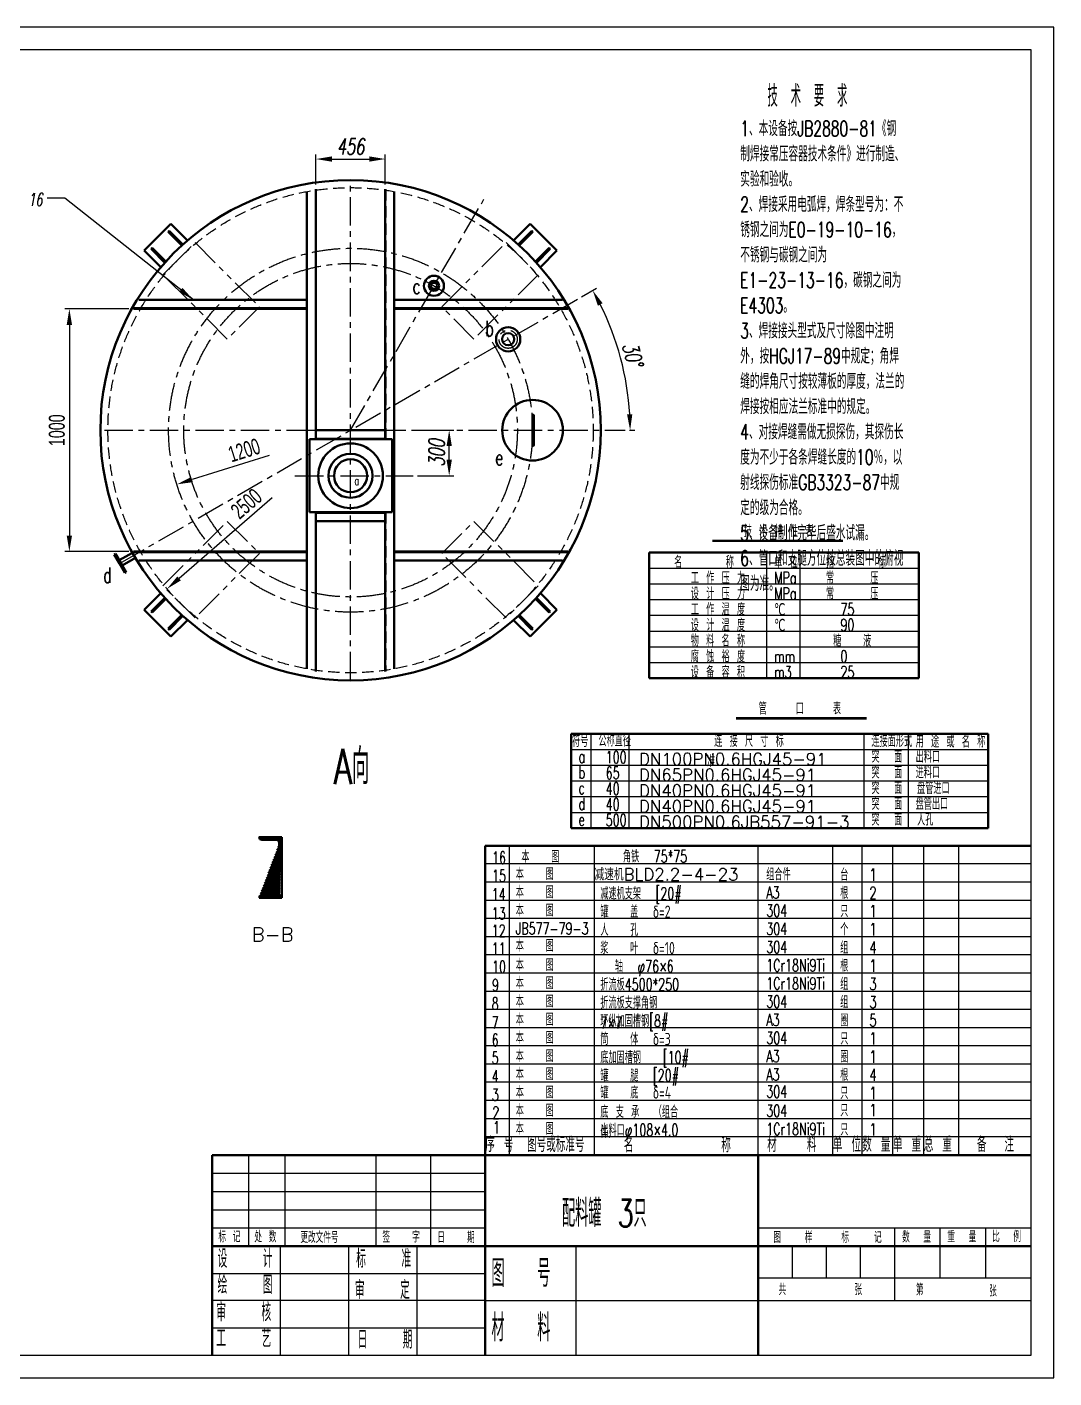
# Model space of a CAD drawing. Header units: inches. Extents: x 13472 to 26072, y 16 to 8926.
# Drawn here: x 19301 to 26072, y 16 to 8926 of the extents above; entities that cross this region are included whole.
import ezdxf

# ---------------------------------------------------------------- set-up
doc = ezdxf.new("R2010")
doc.units = ezdxf.units.IN
doc.header["$LTSCALE"] = 150
doc.header["$MEASUREMENT"] = 0
for name, pattern in [('CENTER', [2, 1.25, -0.25, 0.25, -0.25]), ('DASHED', [0.75, 0.5, -0.25]), ('PHANTOM', [2.5, 1.25, -0.25, 0.25, -0.25, 0.25, -0.25])]:
    doc.linetypes.add(name, pattern=pattern)
for name, color, linetype in [('双点线', 6, 'PHANTOM'), ('点划线', 1, 'CENTER'), ('细实线', 5, 'Continuous'), ('虚线', 4, 'DASHED')]:
    doc.layers.add(name, color=color, linetype=linetype)
doc.layers.add('粗实线', color=3, linetype='Continuous', lineweight=50)
doc.styles.add('DIM', font='italicc.shx', dxfattribs={"width": 0.67})
doc.styles.add('HZ', font='txt.shx', dxfattribs={"bigfont": 'hztxt.shx'})
doc.styles.add('汉字', font='txt.shx', dxfattribs={"width": 0.67, "bigfont": 'gbcbig.shx'})
doc.dimstyles.new('机械', dxfattribs={"dimtxt": 3.5, "dimasz": 3.5, "dimexe": 1, "dimexo": 1, "dimgap": 1, "dimtad": 1, "dimtoh": 1, "dimdec": 0, "dimzin": 0, "dimdsep": 46, "dimtxsty": 'DIM', "dimcen": -3.5, "dimadec": 0, "dimazin": 0, "dimtp": 0.05, "dimtm": 0.05, "dimtfac": 1, "dimtdec": 0, "dimtofl": 0, "dimtmove": 0, "dimatfit": 3, "dimfxl": 0, "dimtolj": 1, "dimtzin": 0, "dimarcsym": 0})

# ---------------------------------------------------------------- blocks, each defined once
blk = doc.blocks.new('*D3')
at = {"layer": 'Defpoints', "color": 0}
for p in [(20002.5, 7066.5), (19579.9, 5466.5), (20002.5, 5466.5)]:
    blk.add_point(p, dxfattribs=at)
at = {"layer": '细实线', "color": 0, "lineweight": -2}
for p, q in [((19972.5, 7066.5), (19549.9, 7066.5)), ((19579.9, 6961.5), (19579.9, 5571.5)), ((19972.5, 5466.5), (19549.9, 5466.5))]:
    blk.add_line(p, q, dxfattribs=at)
at = {"layer": '细实线', "color": 0}
for points in [[(19562.4, 6961.5), (19597.4, 6961.5), (19579.9, 7066.5)], [(19562.4, 5571.5), (19597.4, 5571.5), (19579.9, 5466.5)]]:
    blk.add_solid(points, dxfattribs=at)
at = {"layer": '细实线', "color": 0, "insert": (19497.4, 6266.5), "char_height": 105, "attachment_point": 5, "rotation": 90, "style": 'DIM'}
blk.add_mtext('\\A1;{\\f??|b0|i0|c0|p54;1000}', dxfattribs=at)
blk = doc.blocks.new('*D13')
at = {"layer": 'Defpoints', "color": 0}
for p in [(22644.6, 7312.9), (20223.8, 5220.1)]:
    blk.add_point(p, dxfattribs=at)
at = {"layer": '细实线', "color": 0, "lineweight": -2}
blk.add_line((20917.8, 5820.1), (20303.2, 5288.8), dxfattribs=at)
at = {"layer": '细实线', "color": 0}
blk.add_solid([(20291.8, 5302), (20314.7, 5275.5), (20223.8, 5220.1)], dxfattribs=at)
at = {"layer": '细实线', "color": 0, "insert": (20747.4, 5781.8), "char_height": 105, "attachment_point": 5, "rotation": 40.84481, "style": 'DIM'}
blk.add_mtext('\\A1;{\\f??|b0|i0|c0|p54;2500}', dxfattribs=at)
blk = doc.blocks.new('*D15')
at = {"layer": 'Defpoints', "color": 0}
for p in [(22579.8, 6623.5), (20288.5, 5909.5)]:
    blk.add_point(p, dxfattribs=at)
at = {"layer": '细实线', "color": 0, "lineweight": -2}
blk.add_line((20897.8, 6099.4), (20388.8, 5940.7), dxfattribs=at)
at = {"layer": '细实线', "color": 0}
blk.add_solid([(20383.6, 5957.5), (20394, 5924), (20288.5, 5909.5)], dxfattribs=at)
at = {"layer": '细实线', "color": 0, "insert": (20732.6, 6134.3), "char_height": 105, "attachment_point": 5, "rotation": 17.30825, "style": 'DIM'}
blk.add_mtext('\\A1;{\\f??|b0|i0|c0|p54;1200}', dxfattribs=at)
blk = doc.blocks.new('*D14')
at = {"layer": 'Defpoints', "color": 0, "lineweight": 0}
for p in [(22931.7, 7131.1), (23249.7, 6586.6), (19810.9, 6266.5), (21434.2, 6266.5), (23244.2, 6266.5)]:
    blk.add_point(p, dxfattribs=at)
at = {"layer": '细实线', "color": 0, "lineweight": -2}
for p, q in [((22957.7, 7146.1), (23056.7, 7203.3)), ((23274.2, 6266.5), (23307.7, 6266.5))]:
    blk.add_line(p, q, dxfattribs=at)
blk.add_arc((21434.2, 6266.5), 1843.5, 3.26376, 26.73624, dxfattribs=at)
at = {"layer": '细实线', "color": 0, "lineweight": 0}
for points in [[(23065.2, 7087.6), (23096, 7104.2), (23030.7, 7188.3)], [(23292.2, 6372), (23257.2, 6371), (23277.7, 6266.5)]]:
    blk.add_solid(points, dxfattribs=at)
at = {"layer": '细实线', "color": 0, "insert": (23294.6, 6765), "char_height": 105, "attachment_point": 5, "rotation": 285, "style": 'DIM'}
blk.add_mtext('\\A1;30°', dxfattribs=at)
blk = doc.blocks.new('*D16')
at = {"layer": 'Defpoints', "color": 0, "lineweight": 0}
for p in [(21662.2, 8055), (21206.2, 7857), (21662.2, 7857)]:
    blk.add_point(p, dxfattribs=at)
at = {"layer": '细实线', "color": 0, "lineweight": -2}
for p, q in [((21206.2, 7887), (21206.2, 8085)), ((21311.2, 8055), (21557.2, 8055)), ((21662.2, 7887), (21662.2, 8085))]:
    blk.add_line(p, q, dxfattribs=at)
at = {"layer": '细实线', "color": 0, "lineweight": 0}
for points in [[(21311.2, 8072.5), (21311.2, 8037.5), (21206.2, 8055)], [(21557.2, 8072.5), (21557.2, 8037.5), (21662.2, 8055)]]:
    blk.add_solid(points, dxfattribs=at)
at = {"layer": '细实线', "color": 0, "insert": (21434.2, 8137.5), "char_height": 105, "attachment_point": 5, "style": 'DIM'}
blk.add_mtext('\\A1;456', dxfattribs=at)
blk = doc.blocks.new('*D31')
at = {"color": 0, "lineweight": -2}
for p, q in [((21876.1, 6266.5), (22114.5, 6266.5)), ((22084.5, 6071.5), (22084.5, 6161.5)), ((21876.1, 5966.5), (22114.5, 5966.5))]:
    blk.add_line(p, q, dxfattribs=at)
at = {"color": 0}
for points in [[(22067, 6161.5), (22102, 6161.5), (22084.5, 6266.5)], [(22067, 6071.5), (22102, 6071.5), (22084.5, 5966.5)]]:
    blk.add_solid(points, dxfattribs=at)
at = {"layer": 'Defpoints', "color": 0}
for p in [(21846.1, 6266.5), (22084.5, 6266.5), (21846.1, 5966.5)]:
    blk.add_point(p, dxfattribs=at)
at = {"color": 0, "insert": (22002, 6116.5), "char_height": 105, "attachment_point": 5, "rotation": 90, "style": 'DIM'}
blk.add_mtext('\\A1;300', dxfattribs=at)

msp = doc.modelspace()

# ---------------------------------------------------------------- hatches: boundary and pattern name
at = {"layer": '粗实线'}
h = msp.add_hatch(dxfattribs=at)
h.set_pattern_fill('ANSI31', color=0, scale=60, style=0)
h.set_pattern_definition([(45, (6256.97, -3155.0266), (-5.303301, 5.303301), [])])
edge = h.paths.add_edge_path()
edge.add_arc((20849.2, 3583), 18, 180, 270)
edge.add_line((20831.2, 3583), (20981.2, 3583))
edge.add_arc((20945.2, 3547), 18, 0, 90)
edge.add_line((20945.2, 3565), (20849.2, 3565))
edge.add_line((20981.2, 3583), (20981.2, 3183))
edge.add_line((20963.2, 3219), (20963.2, 3547))
edge.add_line((20981.2, 3183), (20831.2, 3183))
edge.add_line((20849.2, 3201), (20945.2, 3201))
edge.add_arc((20849.2, 3183), 18, 90, 180)

# ---------------------------------------------------------------- linework, layer by layer
for points in [[(13472.5, 15.8), (26072.5, 15.8), (26072.5, 8925.8), (13472.5, 8925.8)], [(14222.5, 165.8), (25922.5, 165.8), (25922.5, 8775.8), (14222.5, 8775.8)]]:
    msp.add_lwpolyline(points, close=True)
at = {"layer": '双点线', "color": 4}
for points in [[(20408.8, 7503.8), (20833, 7079.6), (20621.1, 6867.7), (20196.9, 7291.9)], [(22671.5, 7291.9), (22247.3, 6867.7), (22035.4, 7079.6), (22459.6, 7503.8)], [(20196.9, 5241.1), (20621.1, 5665.3), (20833, 5453.4), (20408.8, 5029.2)], [(22459.6, 5029.2), (22035.4, 5453.4), (22247.3, 5665.3), (22671.5, 5241.1)]]:
    msp.add_lwpolyline(points, close=True, dxfattribs=at)
at = {"layer": '点划线'}
for p, q in [((21434.2, 4616.5), (21434.2, 7916.5)), ((21434.2, 6266.5), (22313.8, 7790)), ((19910, 5386.5), (22931.7, 7131.1)), ((19810.9, 6266.5), (23244.2, 6266.5)), ((21067.4, 5966.5), (21846.1, 5966.5))]:
    msp.add_line(p, q, dxfattribs=at)
for centre, radius in [((21434.2, 6266.5), 1200), ((22473.4, 6866.5), 60)]:
    msp.add_circle(centre, radius, dxfattribs=at)
at = {"layer": '点划线', "color": 0}
msp.add_circle((21434.2, 6266.5), 1100, dxfattribs=at)
at = {"layer": '粗实线', "color": 0}
for p, q in [((21206.2, 7857), (21206.2, 6206.5)), ((21662.2, 7857), (21662.2, 6206.5)), ((21146.2, 7840.7), (21146.2, 4692.4)), ((21722.2, 7840.7), (21722.2, 4692.4)), ((20249.8, 7627.7), (20073, 7450.9)), ((20238.6, 7582.3), (20231.5, 7575.2)), ((20231.5, 7575.2), (20321.7, 7485.1)), ((20329.1, 7491.8), (20238.6, 7582.3)), ((20359.2, 7518.3), (20249.8, 7627.7)), ((22618.6, 7627.7), (22509.2, 7518.3)), ((22539.3, 7491.8), (22630, 7582.2)), ((22637, 7575.2), (22546.7, 7485.1)), ((22795.4, 7450.9), (22618.6, 7627.7)), ((22630, 7582.2), (22637, 7575.2)), ((20073, 7450.9), (20182.4, 7341.5)), ((20118.5, 7462.3), (20125.5, 7469.4)), ((20208.9, 7371.6), (20118.5, 7462.3)), ((20125.5, 7469.4), (20215.7, 7379)), ((22742.9, 7469.2), (22652.7, 7379)), ((22659.4, 7371.6), (22750, 7462.1)), ((22685.9, 7341.5), (22795.4, 7450.9)), ((22750, 7462.1), (22742.9, 7469.2)), ((21146.2, 7066.5), (20002.5, 7066.5)), ((21146.2, 7070.5), (20004.8, 7070.5)), ((21146.2, 7126.5), (20037.8, 7126.5)), ((21722.2, 7126.5), (22830.6, 7126.5)), ((21722.2, 7070.5), (22863.6, 7070.5)), ((21722.2, 7066.5), (22865.8, 7066.5)), ((22634.2, 6266.5), (22634.2, 6365.6)), ((22642.2, 6365.6), (22642.2, 6266.5)), ((21436, 6266.5), (21208, 6266.5)), ((21436, 6266.5), (21664, 6266.5)), ((22634.2, 6266.5), (22634.2, 6167.4)), ((22642.2, 6167.4), (22642.2, 6266.5)), ((21709, 6206.5), (21163, 6206.5)), ((21163, 6206.5), (21163, 5966.5)), ((21436, 6210.5), (21208, 6210.5)), ((21436, 6206.5), (21208, 6206.5)), ((21436, 6210.5), (21664, 6210.5)), ((21436, 6206.5), (21664, 6206.5)), ((21709, 5726.5), (21709, 6206.5)), ((21163, 5966.5), (21163, 5726.5)), ((21709, 5726.5), (21163, 5726.5)), ((21206.2, 5726.5), (21206.2, 4676)), ((21436, 5726.5), (21208, 5726.5)), ((21436, 5722.5), (21208, 5722.5)), ((21436, 5726.5), (21664, 5726.5)), ((21436, 5722.5), (21664, 5722.5)), ((21662.2, 5726.5), (21662.2, 4676)), ((21436, 5666.5), (21208, 5666.5)), ((21436, 5666.5), (21664, 5666.5)), ((19883.6, 5452.1), (19875, 5447.1)), ((19875, 5447.1), (19910, 5386.5)), ((19918.6, 5391.5), (19883.6, 5452.1)), ((19995.2, 5458.8), (19908.6, 5408.8)), ((21146.2, 5466.5), (20002.5, 5466.5)), ((21146.2, 5462.5), (20004.8, 5462.5)), ((21722.2, 5466.5), (22865.8, 5466.5)), ((21722.2, 5462.5), (22863.6, 5462.5)), ((19945, 5325.9), (19910, 5386.5)), ((19918.6, 5391.5), (19953.6, 5330.9)), ((20015.2, 5424.2), (19928.6, 5374.2)), ((21146.2, 5406.5), (20037.8, 5406.5)), ((21722.2, 5406.5), (22830.6, 5406.5)), ((19953.6, 5330.9), (19945, 5325.9)), ((20182.4, 5191.5), (20073, 5082.1)), ((22795.4, 5082.1), (22685.9, 5191.5)), ((20073, 5082.1), (20249.8, 4905.3)), ((20208.9, 5161.4), (20118.4, 5070.9)), ((20125.5, 5063.8), (20215.7, 5154)), ((22618.6, 4905.3), (22795.4, 5082.1)), ((22742.8, 5063.7), (22652.7, 5154)), ((22659.4, 5161.4), (22749.9, 5070.7)), ((20118.4, 5070.9), (20125.5, 5063.8)), ((20231.3, 4957.9), (20321.7, 5048)), ((20329.1, 5041.3), (20238.4, 4950.8)), ((20249.8, 4905.3), (20359.2, 5014.8)), ((22509.2, 5014.8), (22618.6, 4905.3)), ((22539.3, 5041.3), (22629.8, 4950.8)), ((22636.9, 4957.8), (22546.7, 5048)), ((22749.9, 5070.7), (22742.8, 5063.7)), ((20238.4, 4950.8), (20231.3, 4957.9)), ((22629.8, 4950.8), (22636.9, 4957.8)), ((20831.2, 3583), (20981.2, 3583)), ((20831.2, 3583), (20831.2, 3583)), ((20831.2, 3583), (20831.2, 3583)), ((20945.2, 3565), (20849.2, 3565)), ((20981.2, 3583), (20981.2, 3183)), ((20963.2, 3219), (20963.2, 3547)), ((20981.2, 3183), (20831.2, 3183)), ((20831.2, 3183), (20831.2, 3183)), ((20831.2, 3183), (20831.2, 3183)), ((20849.2, 3201), (20945.2, 3201))]:
    msp.add_line(p, q, dxfattribs=at)
at = {"layer": '粗实线'}
for p, q in [((23820, 5536.9), (24680.3, 5536.9)), ((23820, 5536), (24680.3, 5536)), ((23403.7, 5460.4), (25180.5, 5460.4)), ((23403.7, 4631), (23403.7, 5460.4)), ((25180.5, 4631), (25180.5, 5460.4)), ((23403.7, 4631), (25180.5, 4631)), ((23976, 4366.8), (24836.4, 4366.8)), ((23976, 4365.9), (24836.4, 4365.9)), ((22889.9, 4264.7), (25639.4, 4264.7)), ((22889.9, 3642.6), (22889.9, 4264.7)), ((25639.4, 4264.7), (25639.4, 3642.6)), ((22889.9, 3642.6), (25639.4, 3642.6)), ((25922.5, 3525.8), (22322.5, 3525.8)), ((22322.5, 1485.8), (22322.5, 3525.8)), ((20522.5, 1485.8), (25922.5, 1485.8)), ((20522.5, 1485.8), (20522.5, 165.8)), ((25922.5, 1485.8), (22322.5, 1485.8)), ((22322.5, 165.8), (22322.5, 1485.8)), ((24122.5, 165.8), (24122.5, 1485.8)), ((20522.5, 885.8), (22322.5, 885.8)), ((22322.5, 885.8), (24122.5, 885.8)), ((24122.5, 885.8), (25922.5, 885.8))]:
    msp.add_line(p, q, dxfattribs=at)
at = {"layer": '粗实线', "color": 0}
for centre, radius in [((21434.2, 6266.5), 1650), ((21984.2, 7219.1), 66), ((21984.2, 7219.1), 33.2), ((21984.2, 7219.1), 20), ((22473.4, 6866.5), 80), ((22473.4, 6866.5), 40), ((22634.2, 6266.5), 200), ((21434.2, 5966.5), 213.2), ((21434.2, 5966.5), 145.3), ((21434.2, 5966.5), 109.1)]:
    msp.add_circle(centre, radius, dxfattribs=at)
for centre, radius, start, end in [((22638.2, 6365.6), 4, 0, 180), ((22638.2, 6167.4), 4, 180, 0), ((20849.2, 3583), 18, 180, 270), ((20945.2, 3547), 18, 0, 90), ((20945.2, 3219), 18, 270, 0), ((20849.2, 3183), 18, 90, 180)]:
    msp.add_arc(centre, radius, start, end, dxfattribs=at)
at = {"layer": '细实线'}
for p, q in [((24179.6, 4631), (24179.6, 5460.4)), ((24398.5, 4631), (24398.5, 5460.4)), ((23403.7, 5356.7), (25180.5, 5356.7)), ((23403.7, 5253), (25180.5, 5253)), ((23403.7, 5149.4), (25180.5, 5149.4)), ((23403.7, 5045.7), (25180.5, 5045.7)), ((23403.7, 4942), (25180.5, 4942)), ((23403.7, 4838.3), (25180.5, 4838.3)), ((23403.7, 4734.6), (25180.5, 4734.6)), ((23020.8, 3642.6), (23020.8, 4264.7)), ((23270.6, 3642.6), (23270.6, 4264.7)), ((24821.1, 3642.6), (24821.1, 4264.7)), ((25112.6, 3642.6), (25112.6, 4264.7)), ((22889.9, 4161), (25639.4, 4161)), ((22889.9, 4057.3), (25639.4, 4057.3)), ((22889.9, 3953.6), (25639.4, 3953.6)), ((22889.9, 3850), (25639.4, 3850)), ((22889.9, 3746.3), (25639.4, 3746.3)), ((22482.5, 1485.8), (22482.5, 3525.8)), ((23042.5, 1485.8), (23042.5, 3525.8)), ((24122.5, 1485.8), (24122.5, 3525.8)), ((24614.8, 1485.8), (24614.8, 3525.8)), ((24808.1, 1485.8), (24808.1, 3525.8)), ((25011, 1485.8), (25011, 3525.8)), ((25213.9, 1485.8), (25213.9, 3525.8)), ((25445.8, 1485.8), (25445.8, 3525.8)), ((25922.5, 3405.8), (22322.5, 3405.8)), ((25922.5, 3285.8), (22322.5, 3285.8)), ((25922.5, 3165.8), (22322.5, 3165.8)), ((25922.5, 3045.8), (22322.5, 3045.8)), ((25922.5, 2925.8), (22322.5, 2925.8)), ((25922.5, 2805.8), (22322.5, 2805.8)), ((25922.5, 2685.8), (22322.5, 2685.8)), ((25922.5, 2565.8), (22322.5, 2565.8)), ((25922.5, 2445.8), (22322.5, 2445.8)), ((25922.5, 2325.8), (22322.5, 2325.8)), ((25922.5, 2205.8), (22322.5, 2205.8)), ((25922.5, 2085.8), (22322.5, 2085.8)), ((25922.5, 1965.8), (22322.5, 1965.8)), ((25922.5, 1845.8), (22322.5, 1845.8)), ((25922.5, 1725.8), (22322.5, 1725.8)), ((25922.5, 1605.8), (22322.5, 1605.8)), ((20762.5, 885.8), (20762.5, 1485.8)), ((21002.5, 885.8), (21002.5, 1485.8)), ((21602.5, 885.8), (21602.5, 1485.8)), ((21962.5, 885.8), (21962.5, 1485.8)), ((20522.5, 1365.8), (22322.5, 1365.8)), ((20522.5, 1245.8), (22322.5, 1245.8)), ((20522.5, 1125.8), (22322.5, 1125.8)), ((20522.5, 1005.8), (22322.5, 1005.8)), ((24122.5, 1005.8), (25922.5, 1005.8)), ((25022.5, 525.8), (25022.5, 1005.8)), ((25322.5, 675.8), (25322.5, 1005.8)), ((25622.5, 675.8), (25622.5, 1005.8)), ((20972.5, 165.8), (20972.5, 885.8)), ((21422.5, 165.8), (21422.5, 885.8)), ((21872.5, 165.8), (21872.5, 885.8)), ((22920.7, 165.8), (22920.7, 885.8)), ((24347.5, 675.8), (24347.5, 885.8)), ((24572.5, 675.8), (24572.5, 885.8)), ((24797.5, 675.8), (24797.5, 885.8)), ((20522.5, 705.8), (22322.5, 705.8)), ((24122.5, 675.8), (25922.5, 675.8)), ((22322.5, 525.8), (20522.5, 525.8)), ((22322.5, 525.8), (25922.5, 525.8)), ((20522.5, 345.8), (22322.5, 345.8))]:
    msp.add_line(p, q, dxfattribs=at)
at = {"layer": '虚线', "color": 0}
for p, q in [((21202.2, 7856), (21202.2, 6206.5)), ((21666.2, 7856), (21666.2, 6206.5)), ((21202.2, 5726.5), (21202.2, 4677.1)), ((21666.2, 5726.5), (21666.2, 4677.1))]:
    msp.add_line(p, q, dxfattribs=at)
at = {"layer": '虚线'}
msp.add_circle((21434.2, 6266.5), 1600, dxfattribs=at)
at = {"layer": '虚线', "color": 0}
msp.add_circle((21434.2, 6266.5), 1600, dxfattribs=at)

# ---------------------------------------------------------------- texts
at = {"style": '汉字', "width": 0.67}
for s, height, p in [('配料罐 3只', 180, (22828.5, 1012.6)), ('标 记', 75, (20562.6, 910.3)), ('处 数', 75, (20799.9, 910.3)), ('更改文件号', 75, (21103.3, 906.4)), ('签   字', 75, (21644.1, 909.1)), ('日   期', 75, (22006.3, 906.4)), ('图', 75, (24222.2, 906.4)), ('样', 75, (24429.2, 906.4)), ('标', 75, (24670.6, 906.4)), ('记', 75, (24886.2, 906.4)), ('数  量', 75, (25071.5, 909)), ('重  量', 75, (25369.5, 909.4)), ('比  例', 75, (25664.9, 912.4)), ('设   计', 120, (20557.2, 742.8)), ('标   准', 120, (21471.3, 742.8)), ('图  号', 180, (22363.1, 616.6)), ('绘   图', 120, (20557.2, 570.5)), ('审   定', 120, (21462.7, 536.1)), ('共', 75, (24256.7, 561.9)), ('张', 75, (24756.8, 561.9)), ('第', 75, (25162.1, 561.9)), ('张', 75, (25645.1, 553.3)), ('审   核', 120, (20548.6, 389.6)), ('材  料', 180, (22363.1, 256.6)), ('工   艺', 120, (20548.6, 217.4)), ('日   期', 120, (21479.9, 208.8))]:
    msp.add_text(s, height=height, dxfattribs=at).set_placement(p)
at = {"layer": '粗实线', "style": '汉字', "width": 0.67}
msp.add_text('A向', height=232.92, dxfattribs=at).set_placement((21323.8, 3932.7))
at = {"layer": '粗实线', "color": 0, "style": 'HZ'}
msp.add_text('B-B', height=94.36, dxfattribs=at).set_placement((20782.8, 2893.4))
at = {"layer": '细实线', "style": '汉字', "width": 0.67}
for s, height, p in [('c', 101.3, (21843.6, 7165.1)), ('b', 101.3, (22323.2, 6887.4)), ('e', 101.3, (22388.8, 6035.8)), ('a', 60.8, (21459.2, 5903.8)), ('d', 101.3, (19804, 5260))]:
    msp.add_text(s, height=height, dxfattribs=at).set_placement(p)
at = {"layer": '细实线', "color": 0, "style": '汉字'}
for s, p in [('DN100PN0.6HGJ45-91', (23335.8, 4057.3)), ('DN65PN0.6HGJ45-91', (23335.8, 3953.6)), ('DN40PN0.6HGJ45-91', (23335.8, 3850)), ('DN40PN0.6HGJ45-91', (23335.8, 3746.3)), ('DN500PN0.6JB557-91-3', (23335.8, 3642.6)), ('减速机BLD2.2-4-23', (23042.5, 3297.1))]:
    msp.add_text(s, height=80, dxfattribs=at).set_placement(p)
at = {"layer": '细实线', "color": 0, "style": '汉字', "width": 0.67}
for s, height, p in [('16', 80, (22367.1, 3407.4)), ('15', 80, (22367.1, 3287.4)), ('14', 80, (22365, 3165.5)), ('13', 80, (22365, 3039.2)), ('12', 80, (22365, 2925.2)), ('11', 80, (22365, 2807.1)), ('10', 80, (22367.1, 2687.4)), ('9', 80, (22367.1, 2567.4)), ('8', 80, (22365, 2445.5)), ('7', 80, (22365, 2319.2)), ('6', 80, (22365, 2205.2)), ('5', 80, (22365, 2087.1)), ('4', 80, (22365, 1964.9)), ('3', 80, (22365.8, 1843.7)), ('2', 80, (22369.7, 1725.8)), ('1', 80, (22374.3, 1628.7)), ('序 号', 99.22, (22322.5, 1506.6)), (' 图号或标准号', 99.22, (22538.6, 1506.6)), ('   名         称', 99.22, (23042.5, 1503.8)), (' 材   料', 99.22, (24122.5, 1506.6)), ('单 位', 99.22, (24614.8, 1506.6)), ('数 量', 99.22, (24808.1, 1506.6)), ('单 重', 99.22, (25011, 1506.6)), ('总 重', 99.22, (25213.9, 1506.6)), ('  备  注', 99.22, (25445.8, 1506.6))]:
    msp.add_text(s, height=height, dxfattribs=at).set_placement(p)
at = {"layer": '细实线', "color": 0, "attachment_point": 1, "style": '汉字'}
for s, insert, char_height, width in [('   {\\H1.417x;技 术 要 求\\P}1、本设备按JB2880-81《钢制焊接常压容器技术条件》进行制造、实验和验收。\\P2、焊接采用电弧焊，焊条型号为：不锈钢之间为E0-19-10-16，不锈钢与碳钢之间为E1-23-13-16，碳钢之间为E4303。\\P3、焊接接头型式及尺寸除图中注明外，按HGJ17-89中规定；角焊缝的焊角尺寸按较薄板的厚度，法兰的焊接按相应法兰标准中的规定。\\P4、对接焊缝需做无损探伤，其探伤长度为不少于各条焊缝长度的10％，以射线探伤标准GB3323-87中规定的级为合格。\\P5、设备制作完毕后盛水试漏。\\P6、管口和支腿方位按总装图中的俯视图为准。', (24003.8, 8542.4), 100, 1083.454), ('技 术 特 性 表', (24027.7, 5641.2), 80, 560), ('  名      称', (23472.5, 5436.8), 80, 560), (' 单 位', (24179.6, 5436.8), 80, 560), ('   指      标', (24425.6, 5436.8), 80, 560), ('  工 作 压 力', (23582.1, 5333.2), 80, 560), (' MPa', (24179.6, 5333.2), 80, 560), ('   常     压', (24425.6, 5333.2), 80, 560), ('  设 计 压 力', (23582.1, 5229.5), 80, 560), (' MPa', (24179.6, 5229.5), 80, 560), ('   常     压', (24425.6, 5229.5), 80, 560), ('  工 作 温 度', (23582.1, 5125.8), 80, 560), (' ℃', (24179.6, 5125.8), 80, 560), ('     75   ', (24425.6, 5125.8), 80, 560), ('  设 计 温 度', (23582.1, 5022.1), 80, 560), (' ℃', (24179.6, 5022.1), 80, 560), ('     90   ', (24425.6, 5022.1), 80, 560), ('  物 料 名 称', (23582.1, 4918.4), 80, 560), ('    糖   液', (24425.6, 4918.4), 80, 560), ('  腐 蚀 裕 度', (23582.1, 4814.8), 80, 560), ('     0', (24425.6, 4814.8), 80, 560), (' mm', (24179.6, 4814.8), 80, 560), ('  设 备 容 积', (23582.1, 4711.1), 80, 560), (' m3', (24179.6, 4711.1), 80, 560), ('     25', (24425.6, 4711.1), 80, 560), ('管    口    表', (24125.3, 4471.1), 80, 560), (' 符号', (22847.4, 4257.6), 80, 560), (' 公称直径', (23020.8, 4260.4), 80, 560), (' 连 接 尺 寸 标 准', (23784.4, 4258.2), 80, 560), (' 连接面形式', (24821.1, 4257.7), 80, 560), (' 用 途 或 名 称', (25112.6, 4253.8), 80, 560), (' a', (22889.9, 4153.7), 80, 560), ('  100', (23020.8, 4149.9), 80, 560), (' 突  面', (24821.1, 4153.7), 80, 560), (' 出料口', (25112.6, 4153.7), 80, 560), (' b', (22889.9, 4050), 80, 560), ('  65', (23020.8, 4046.2), 80, 560), (' 突  面', (24821.1, 4050), 80, 560), (' 进料口', (25112.6, 4050), 80, 560), ('  40', (23020.8, 3942.5), 80, 560), (' 突  面', (24821.1, 3946.4), 80, 560), ('盘管进口', (25169.8, 3946.4), 80, 560), (' c', (22889.9, 3946.4), 80, 560), (' d', (22889.9, 3842.7), 80, 560), ('  40', (23020.8, 3838.8), 80, 560), (' 突  面', (24821.1, 3842.7), 80, 560), (' 盘管出口', (25112.6, 3842.7), 80, 560), (' 突  面', (24821.1, 3739), 80, 560), ('人孔', (25169.8, 3739), 80, 560), (' e', (22889.9, 3739), 80, 560), ('  500', (23020.8, 3735.1), 80, 560), ('本   图', (22560.1, 3494.9), 80, 560), ('角铁  75*75', (23230.5, 3495.9), 80, 560), ('本   图', (22523.5, 3380.2), 80, 560), ('组合件', (24175.5, 3377.7), 80, 560), ('台', (24663, 3374.9), 80, 560), ('1', (24856.2, 3374.9), 80, 560), ('本   图', (22523.5, 3260.2), 80, 560), ('减速机支架  [20#', (23081.3, 3251.5), 80, 560), ('A3', (24175.5, 3257.7), 80, 560), ('根', (24663, 3254.9), 80, 560), ('2', (24856.2, 3254.9), 80, 560), ('本   图', (22523.5, 3140.2), 80, 560), ('罐   盖  δ=2', (23081.3, 3131.5), 80, 560), ('304', (24175.5, 3137.7), 80, 560), ('只', (24663, 3134.9), 80, 560), ('1', (24856.2, 3134.9), 80, 560), ('JB577-79-3', (22523.5, 3020.2), 80, 560), ('人   孔', (23081.3, 3011.5), 80, 560), ('304', (24175.5, 3017.7), 80, 560), ('个', (24663, 3014.9), 80, 560), ('1', (24856.2, 3014.9), 80, 560), ('本   图', (22523.5, 2907), 80, 560), ('浆   叶  δ=10', (23081.3, 2891.5), 80, 560), ('304', (24175.5, 2897.7), 80, 560), ('组', (24663, 2894.9), 80, 560), ('4', (24856.2, 2894.9), 80, 560), ('本   图', (22523.5, 2780.2), 80, 560), ('  轴  φ76×6', (23081.3, 2771.5), 80, 560), ('1Cr18Ni9Ti', (24175.5, 2777.7), 80, 560), ('根', (24663, 2774.9), 80, 560), ('1', (24856.2, 2774.9), 80, 560), ('本   图', (22523.5, 2660.2), 80, 560), ('折流板4500*250', (23081.3, 2651.5), 80, 560), ('1Cr18Ni9Ti', (24175.5, 2657.7), 80, 560), ('组', (24663, 2654.9), 80, 560), ('3', (24856.2, 2654.9), 80, 560), ('本   图', (22523.5, 2540.2), 80, 560), ('折流板支撑角钢  7×7', (23081.3, 2531.5), 80, 560), ('304', (24175.5, 2537.7), 80, 560), ('组', (24663, 2534.9), 80, 560), ('3', (24856.2, 2534.9), 80, 560), ('本   图', (22523.5, 2420.2), 80, 560), ('环纵加固槽钢[8#', (23081.3, 2411.5), 80, 560), ('A3', (24175.5, 2417.7), 80, 560), ('圈', (24663, 2414.9), 80, 560), ('5', (24856.2, 2414.9), 80, 560), ('本   图', (22523.5, 2300.2), 80, 560), ('筒   体  δ=3', (23081.3, 2291.5), 80, 560), ('304', (24175.5, 2297.7), 80, 560), ('只', (24663, 2294.9), 80, 560), ('1', (24856.2, 2294.9), 80, 560), ('本   图', (22523.5, 2180.2), 80, 560), ('底加固槽钢   [10#', (23081.3, 2171.5), 80, 560), ('A3', (24175.5, 2177.7), 80, 560), ('圈', (24663, 2174.9), 80, 560), ('1', (24856.2, 2174.9), 80, 560), ('本   图', (22523.5, 2060.2), 80, 560), ('罐   腿  [20#', (23081.3, 2051.5), 80, 560), ('A3', (24175.5, 2057.7), 80, 560), ('根', (24663, 2054.9), 80, 560), ('4', (24856.2, 2054.9), 80, 560), ('本   图', (22523.5, 1940.2), 80, 560), ('罐   底  δ=4', (23081.3, 1938.2), 80, 560), ('304', (24175.5, 1944.4), 80, 560), ('只', (24663, 1934.9), 80, 560), ('1', (24856.2, 1934.9), 80, 560), ('本   图', (22523.5, 1820.2), 80, 560), ('底 支 承  （组合件）', (23081.3, 1811.5), 80, 560), ('304', (24175.5, 1817.7), 80, 560), ('只', (24663, 1821.7), 80, 560), ('1', (24856.2, 1821.7), 80, 560), ('本   图', (22523.5, 1700.2), 80, 560), ('出料口φ108×4.0', (23081.3, 1691.5), 80, 560), ('1Cr18Ni9Ti', (24175.5, 1697.7), 80, 560), ('只', (24663, 1694.9), 80, 560), ('1', (24856.2, 1694.9), 80, 560)]:
    msp.add_mtext(s, dxfattribs=dict(at, insert=insert, char_height=char_height, width=width))
at = {"layer": '细实线', "insert": (19403.8, 7745.6), "char_height": 84, "width": 24, "attachment_point": 9, "style": 'DIM'}
msp.add_mtext('16', dxfattribs=at)

# ---------------------------------------------------------------- dimensions: what is measured, and where the dimension line sits
dim = msp.add_linear_dim(base=(22084.5, 6266.5), p1=(21846.1, 5966.5), p2=(21846.1, 6266.5), angle=90, dimstyle='机械', override={"dimscale": 30})
dim.commit()
dim.dimension.update_dxf_attribs({"geometry": '*D31', "text_midpoint": (22002, 6116.5)})
at = {"layer": '细实线'}
dim = msp.add_linear_dim(base=(21662.2, 8055), p1=(21206.2, 7857), p2=(21662.2, 7857), dimstyle='机械', override={"dimscale": 30}, dxfattribs=at)
dim.commit()
dim.dimension.update_dxf_attribs({"geometry": '*D16', "text_midpoint": (21434.2, 8137.5)})
at = {"layer": '细实线', "color": 5}
dim = msp.add_diameter_dim_2p(p1=(22644.6, 7312.9), p2=(20223.8, 5220.1), text='{\\f??|b0|i0|c0|p54;2500}', dimstyle='机械', override={"dimscale": 30}, dxfattribs=at)
dim.commit()
dim.dimension.update_dxf_attribs({"geometry": '*D13', "text_midpoint": (20801.3, 5719.4), "dimtype": 163})
at = {"layer": '细实线'}
dim = msp.add_angular_dim_2l(base=(23249.7, 6586.6), line1=((19810.9, 6266.5), (23244.2, 6266.5)), line2=((21434.2, 6266.5), (22931.7, 7131.1)), dimstyle='机械', override={"dimscale": 30}, dxfattribs=at)
dim.commit()
dim.dimension.update_dxf_attribs({"geometry": '*D14', "text_midpoint": (23294.6, 6765)})
dim = msp.add_linear_dim(base=(19579.9, 5466.5), p1=(20002.5, 7066.5), p2=(20002.5, 5466.5), angle=90, text='{\\f??|b0|i0|c0|p54;1000}', dimstyle='机械', override={"dimscale": 30}, dxfattribs=at)
dim.commit()
dim.dimension.update_dxf_attribs({"geometry": '*D3', "text_midpoint": (19497.4, 6266.5)})
dim = msp.add_diameter_dim_2p(p1=(22579.8, 6623.5), p2=(20288.5, 5909.5), text='{\\f??|b0|i0|c0|p54;1200}', dimstyle='机械', override={"dimscale": 30}, dxfattribs=at)
dim.commit()
dim.dimension.update_dxf_attribs({"geometry": '*D15', "text_midpoint": (20757.2, 6055.5), "dimtype": 163})

# ---------------------------------------------------------------- leaders
at = {"layer": '细实线', "annotation_type": 0, "has_hookline": 1, "hookline_direction": 1, "text_width": 88.4}
msp.add_leader([(20397.4, 7126.5), (19549.7, 7798.1), (19433.8, 7798.1)], dimstyle='机械', override={"dimscale": 30, "dimgap": 1, "dimtad": 0}, dxfattribs=at)

doc.saveas('drawing.dxf')
